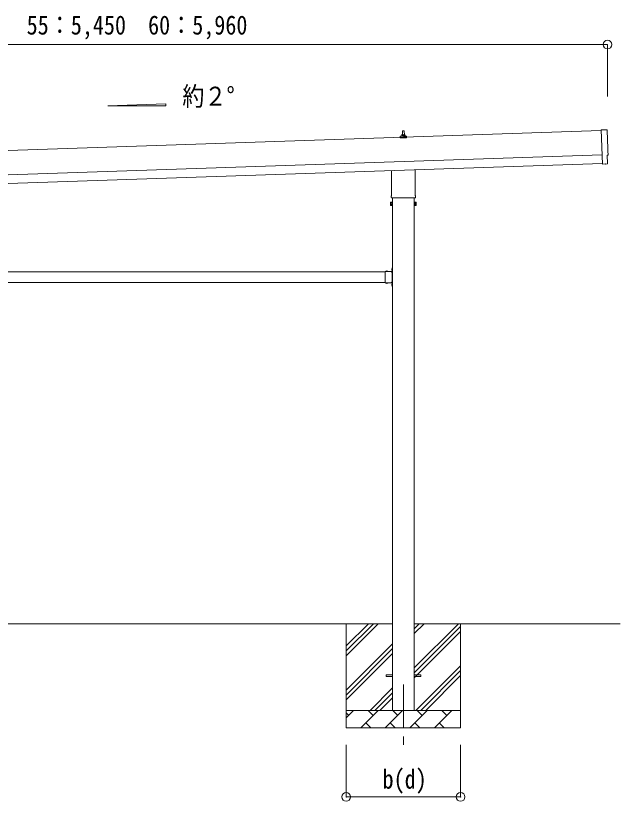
# Model space of a CAD drawing. Units: millimetres at full size, sheet at 1:50; details may follow other scales. Extents: x -14053 to 14053, y -9700 to 9700.
# Drawn here: x 4901 to 8388, y -183 to 4347 of the extents above; entities that cross this region are included whole.
import ezdxf
from ezdxf.enums import TextEntityAlignment as Align

# ---------------------------------------------------------------- set-up
doc = ezdxf.new("R2010")
doc.units = ezdxf.units.MM
doc.header["$LTSCALE"] = 50
doc.header["$PDMODE"] = 32
doc.header["$PDSIZE"] = 50
doc.linetypes.add('CHAIN1', pattern=[8, 5, -1, 1, -1])
doc.linetypes.add('USER8', pattern=[4, 3, -1])
for name, color, linetype, lineweight in [('0-2_建具', 4, 'Continuous', 9), ('0-3_階段', 7, 'CHAIN1', 9), ('0-4_設備', 7, 'Continuous', 9), ('0-7_ハッチ', 4, 'Continuous', 9), ('0-8_外構', 6, 'Continuous', 9)]:
    doc.layers.add(name, color=color, linetype=linetype, lineweight=lineweight)
doc.styles.add('ＭＳ ゴシック', font='')
doc.styles.get('ＭＳ ゴシック').set_extended_font_data('MS Gothic')

msp = doc.modelspace()

# ---------------------------------------------------------------- linework, layer by layer
at = {"layer": '0-2_建具'}
for p, q in [((8278.27, 3684.15), (2895.26, 3504.71)), ((7130.91, 3658.66), (7131.63, 3682.18)), ((7132.63, 3683.16), (7141.18, 3683.16)), ((7142.18, 3682.18), (7142.91, 3658.66)), ((7118.66, 3643.16), (7118.66, 3650.87)), ((7155.16, 3643.16), (7118.66, 3643.16)), ((7119.04, 3651.66), (7154.77, 3651.66)), ((7119.42, 3651.84), (7126.14, 3653.47)), ((7126.52, 3653.66), (7147.29, 3653.66)), ((7126.91, 3654.45), (7126.91, 3658.66)), ((7127.91, 3658.66), (7145.91, 3658.66)), ((7146.91, 3654.45), (7146.91, 3658.66)), ((7154.39, 3651.84), (7147.67, 3653.47)), ((7155.16, 3643.16), (7155.16, 3650.87)), ((2899.93, 3364.79), (8282.94, 3544.22)), ((2901.59, 3314.82), (8284.6, 3494.25)), ((8284.69, 3491.49), (8284.73, 3490.48)), ((8304.35, 3491.14), (8311.25, 3491.73)), ((7068.61, 3309.17), (7068.61, 3453.62)), ((7205.21, 3458.17), (7205.21, 3309.17)), ((7062.91, 3270.9), (7063.67, 3272.21)), ((7062.91, 3270.9), (7062.91, 3253.9)), ((7069.91, 3267.31), (7063.67, 3267.31)), ((7066.91, 3300.4), (7066.91, 3305.9)), ((7204.84, 3296.9), (7068.97, 3296.9)), ((7074.41, 3296.9), (7074.41, 341.06)), ((7199.41, 341.06), (7199.41, 3296.9)), ((7203.91, 3267.31), (7210.15, 3267.31)), ((7206.91, 3305.9), (7206.91, 3300.4)), ((7210.91, 3270.9), (7210.15, 3272.21)), ((7210.91, 3270.9), (7210.91, 3253.9)), ((7062.91, 3253.9), (7063.67, 3252.58)), ((7069.91, 3257.49), (7063.67, 3257.49)), ((7069.91, 3252.58), (7063.67, 3252.58)), ((7072.41, 3253.2), (7069.91, 3253.2)), ((7201.41, 3253.2), (7203.91, 3253.2)), ((7203.91, 3257.49), (7210.15, 3257.49)), ((7203.91, 3252.58), (7210.15, 3252.58)), ((7210.91, 3253.9), (7210.15, 3252.58)), ((4141.41, 2869.06), (7032.41, 2869.06)), ((7032.41, 2872.06), (7032.41, 2806.06)), ((7032.41, 2872.06), (7072.41, 2872.06)), ((7035.51, 2872.57), (7035.51, 2872.06)), ((7035.51, 2872.06), (7047.31, 2872.06)), ((7071.9, 2887.96), (7072.41, 2887.96)), ((7072.41, 2892.06), (7074.41, 2892.06)), ((7072.41, 2892.06), (7072.41, 2872.06)), ((7072.41, 2887.96), (7072.41, 2876.16)), ((7074.41, 2885.06), (7072.41, 2885.06)), ((7074.41, 2879.06), (7072.41, 2879.06)), ((7072.41, 2868.06), (7072.41, 2810.06)), ((7074.41, 2892.06), (7074.41, 2872.06)), ((4141.41, 2809.06), (7032.41, 2809.06)), ((7068.41, 2809.06), (7073.91, 2809.06)), ((7032.41, 2806.06), (7072.41, 2806.06)), ((7035.51, 2805.56), (7035.51, 2806.06)), ((7035.51, 2806.06), (7047.31, 2806.06)), ((7072.41, 2808.06), (7068.41, 2808.06)), ((7071.9, 2801.96), (7072.41, 2801.96)), ((7072.41, 2806.06), (7072.41, 2786.06)), ((7072.41, 2801.96), (7072.41, 2790.16)), ((7074.41, 2799.06), (7072.41, 2799.06)), ((7074.41, 2793.06), (7072.41, 2793.06)), ((7072.41, 2786.06), (7074.41, 2786.06)), ((7074.41, 2806.06), (7074.41, 2786.06)), ((7036.91, 545.56), (7074.41, 545.56)), ((7036.91, 536.56), (7036.91, 545.56)), ((7199.41, 545.56), (7236.91, 545.56)), ((7236.91, 536.56), (7236.91, 545.56)), ((7036.91, 536.56), (7074.41, 536.56)), ((7199.41, 536.56), (7236.91, 536.56))]:
    msp.add_line(p, q, dxfattribs=at)
for points in [[(8309.71, 3688.63), (8278.1, 3689.23), (8284.69, 3491.49)], [(8313.99, 3494.81), (8312.42, 3541.82), (8313.02, 3541.84)], [(8303.6, 3491.39), (8302.91, 3492), (8284.73, 3490.48)], [(7069.91, 3252.58), (7069.91, 3272.21), (7063.67, 3272.21)], [(7069.91, 3253.2), (7069.91, 3271.6), (7072.41, 3271.6)], [(7203.91, 3253.2), (7203.91, 3271.6), (7201.41, 3271.6)], [(7203.91, 3252.58), (7203.91, 3272.21), (7210.15, 3272.21)], [(7035.51, 2872.57), (7047.31, 2872.57), (7047.31, 2872.06)], [(7072.41, 2868.06), (7068.41, 2868.06), (7068.41, 2870.06), (7072.41, 2870.06)], [(7068.41, 2869.06), (7073.91, 2869.06), (7073.91, 2809.06)], [(7071.9, 2887.96), (7071.9, 2876.16), (7072.41, 2876.16)], [(7072.41, 2810.06), (7068.41, 2810.06), (7068.41, 2808.06)], [(7035.51, 2805.56), (7047.31, 2805.56), (7047.31, 2806.06)], [(7071.9, 2801.96), (7071.9, 2790.16), (7072.41, 2790.16)]]:
    msp.add_lwpolyline(points, dxfattribs=at)
for points in [[(7072.41, 3251.9), (7072.41, 3272.9), (7074.41, 3272.9), (7074.41, 3251.9)], [(7201.41, 3251.9), (7201.41, 3272.9), (7199.41, 3272.9), (7199.41, 3251.9)]]:
    msp.add_lwpolyline(points, close=True, dxfattribs=at)
at = {"layer": '0-2_建具', "linetype": 'USER8'}
for points in [[(7038.91, 2874.68), (7040.26, 2871.9), (7041.41, 2871.29)], [(7043.91, 2874.68), (7042.55, 2871.9), (7041.41, 2871.29)], [(7069.8, 2884.56), (7072.57, 2883.21), (7073.18, 2882.06)], [(7069.8, 2879.56), (7072.57, 2880.92), (7073.18, 2882.06)], [(7038.91, 2803.45), (7040.26, 2806.23), (7041.41, 2806.84)], [(7043.91, 2803.45), (7042.55, 2806.23), (7041.41, 2806.84)], [(7069.8, 2798.56), (7072.57, 2797.21), (7073.18, 2796.06)], [(7069.8, 2793.56), (7072.57, 2794.92), (7073.18, 2796.06)]]:
    msp.add_lwpolyline(points, dxfattribs=at)
at = {"layer": '0-2_建具'}
for centre, radius, start, end in [((7132.63, 3682.16), 1, 90, 178.60509), ((7141.18, 3682.16), 1, 1.39491, 90), ((7119.66, 3650.87), 1, 103.62699, 180), ((7125.91, 3654.45), 1, 283.62699, 0), ((7130.99, 3658.02), 4.13, 90, 171.17633), ((7127.91, 3657.66), 1, 90, 180), ((7140.24, 3658.66), 4.83, 133.60282, 180), ((7133.57, 3658.66), 4.83, 0, 46.39718), ((7142.82, 3658.02), 4.13, 8.82367, 90), ((7145.91, 3657.66), 1, 0, 90), ((7147.91, 3654.45), 1, 180, 256.37301), ((7154.16, 3650.87), 1, 0, 76.37301), ((7070.91, 3305.9), 4, 125.09963, 180), ((7202.91, 3305.9), 4, 0, 54.90037), ((7067.25, 3269.76), 4.34, 145.61575, 214.38425), ((7079.15, 3262.4), 16.24, 162.41205, 197.58795), ((7070.91, 3300.4), 4, 180, 194.47751), ((7070.91, 3300.4), 4, 194.47751, 241.04498), ((7202.91, 3300.4), 4, 298.95502, 345.52249), ((7202.91, 3300.4), 4, 345.52249, 0), ((7206.56, 3269.76), 4.34, 325.61575, 34.38425), ((7194.67, 3262.4), 16.24, 342.41205, 17.58795), ((7067.25, 3255.04), 4.34, 145.61575, 214.38425), ((7206.56, 3255.04), 4.34, 325.61575, 34.38425), ((7041.41, 2866.83), 8.23, 44.2189, 135.7811), ((7077.64, 2882.06), 8.23, 134.2189, 225.7811), ((7072.41, 2872.06), 2, 270, 0), ((7041.41, 2811.3), 8.23, 224.2189, 315.7811), ((7077.64, 2796.06), 8.23, 134.2189, 225.7811), ((7072.41, 2806.06), 2, 0, 90)]:
    msp.add_arc(centre, radius, start, end, dxfattribs=at)
for centre, major_axis, ratio, start_param, end_param in [((8309.65, 3685.63), (3, 0.1), 0.99863, 6.2683889, 7.8016218), ((13075.22, 3774.02), (-4760.73, -158.69), 0.99863, 6.2683889, 6.2976778), ((8312.88, 3546.24), (4.4, 0.15), 0.99863, 4.712389, 6.2976778), ((8304.26, 3492.14), (0.75, -0.666), 0.9974, 4.712389, 5.5252311), ((8310.99, 3494.72), (2.25, -2), 0.9974, 5.5252311, 7.0411395)]:
    msp.add_ellipse(centre, major_axis=major_axis, ratio=ratio, start_param=start_param, end_param=end_param, dxfattribs=at)
at = {"layer": '0-3_階段'}
msp.add_line((7136.91, 491.06), (7136.91, 142.06), dxfattribs=at)
at = {"layer": '0-4_設備'}
for p, q in [((7074.41, 841.06), (4099.41, 841.06)), ((6806.91, 841.06), (6806.91, 241.06)), ((6806.91, 656.01), (6991.96, 841.06)), ((6806.91, 684.3), (6963.67, 841.06)), ((6806.91, 712.58), (6935.39, 841.06)), ((8387.79, 841.06), (7199.41, 841.06)), ((7199.41, 585.97), (7454.51, 841.06)), ((7199.41, 783.96), (7256.52, 841.06)), ((7199.41, 812.24), (7228.23, 841.06)), ((7199.41, 557.68), (7466.91, 825.18)), ((7466.91, 841.06), (7466.91, 241.06)), ((7199.41, 529.4), (7466.91, 796.9)), ((6806.91, 458.02), (7074.41, 725.52)), ((6806.91, 429.74), (7074.41, 697.24)), ((6806.91, 401.46), (7074.41, 668.96)), ((7209.06, 341.06), (7466.91, 598.91)), ((7237.35, 341.06), (7466.91, 570.62)), ((7265.63, 341.06), (7466.91, 542.34)), ((6944.51, 341.06), (7074.41, 470.97)), ((6972.79, 341.06), (7074.41, 442.68)), ((7001.07, 341.06), (7074.41, 414.4)), ((6806.91, 341.06), (7466.91, 341.06)), ((6806.91, 298.17), (6849.8, 341.06)), ((6821.25, 312.51), (6806.91, 326.85)), ((6891.22, 241.06), (6991.22, 341.06)), ((6962.67, 312.51), (6934.11, 341.06)), ((7032.64, 241.06), (7132.64, 341.06)), ((7104.09, 312.51), (7075.54, 341.06)), ((7174.06, 241.06), (7274.06, 341.06)), ((7245.51, 312.51), (7216.96, 341.06)), ((7315.49, 241.06), (7415.49, 341.06)), ((7386.93, 312.51), (7358.38, 341.06)), ((7463.62, 341.06), (7466.91, 344.35)), ((7466.91, 241.06), (6806.91, 241.06)), ((6919.77, 269.62), (6948.33, 241.06)), ((7061.2, 269.62), (7089.75, 241.06)), ((7202.62, 269.62), (7231.17, 241.06)), ((7344.04, 269.62), (7372.59, 241.06))]:
    msp.add_line(p, q, dxfattribs=at)
at = {"layer": '0-7_ハッチ'}
for p, q in [((5431.59, 3826.25), (5767.59, 3838.67)), ((5767.59, 3826.25), (5431.59, 3826.25)), ((5767.59, 3838.67), (5767.59, 3826.25))]:
    msp.add_line(p, q, dxfattribs=at)
at = {"layer": '0-8_外構'}
for p, q in [((2864.26, 4180.04), (8313.93, 4180.04)), ((8313.93, 4180.04), (8313.93, 3880.04)), ((6806.91, -157.94), (6806.91, 142.06)), ((7466.91, -157.94), (7466.91, 142.06)), ((6806.91, -157.94), (7466.91, -157.94))]:
    msp.add_line(p, q, dxfattribs=at)
for p in [(8313.93, 4180.04), (6806.91, -157.94), (7466.91, -157.94)]:
    msp.add_point(p, dxfattribs=at)

# ---------------------------------------------------------------- texts
at = {"layer": '0-7_ハッチ', "color": 7, "style": 'ＭＳ ゴシック', "width": 0.85}
msp.add_text('約２°', height=110, dxfattribs=at).set_placement((5861.79, 3794.36), align=Align.BOTTOM_LEFT)
at = {"layer": '0-8_外構', "color": 7, "style": 'ＭＳ ゴシック', "width": 0.85}
for s, p in [('55：5,450\u300060：5,960', (4964.1, 4205.04)), ('b(d)', (7016.91, -142.94))]:
    msp.add_text(s, height=110, dxfattribs=at).set_placement(p, align=Align.BOTTOM_LEFT)

doc.saveas('drawing.dxf')
